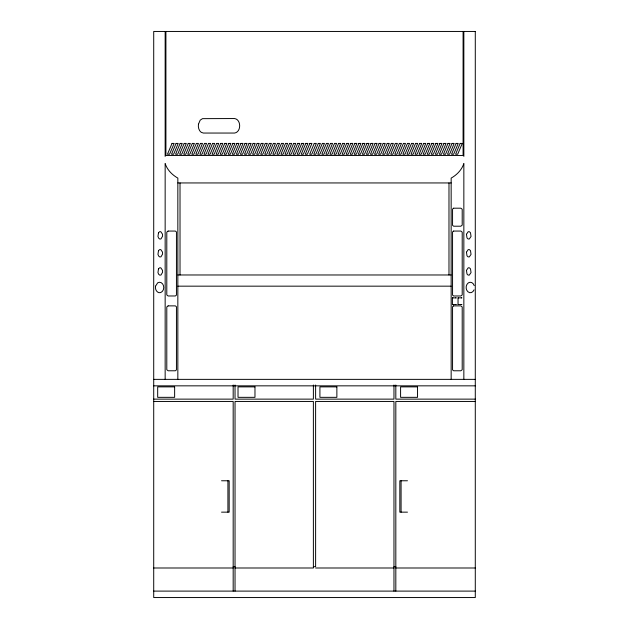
<?xml version="1.0" encoding="UTF-8"?>
<svg xmlns="http://www.w3.org/2000/svg" width="629" height="629" viewBox="0 0 629 629"><rect width="100%" height="100%" fill="white"/><g stroke="black" fill="none" stroke-linecap="round" stroke-linejoin="round"><path stroke-width="0.94" d="M474.046 289.859L472.953 291.565L471.396 292.564L469.651 292.689C465.476 291.494 464.988 285.22 468.361 282.838L470.044 282.264L471.774 282.594L473.244 283.773L474.203 285.597M455.726 297.871L456.269 297.871L452.416 297.887L452.416 304.578L456.269 304.562L455.726 304.562M461.379 297.839L461.922 297.839L458.046 297.855L458.046 304.546L461.922 304.522L461.379 304.522M177.842 182.945L451.158 182.945M177.842 274.975L451.158 274.975M177.842 286.164L451.158 286.164M452.416 297.887L452.959 297.887M458.046 297.855L458.588 297.855M452.416 304.578L452.959 304.578M458.046 304.546L458.588 304.546M153.712 379.366L475.288 379.366M153.712 385.844L475.288 385.844M153.712 399.132L233.178 399.132L233.178 385.011M475.288 399.132L395.822 399.132L395.822 385.011M153.712 401.451L233.178 401.451L233.178 591.103M475.288 401.451L395.822 401.451L395.822 591.103M221.534 480.768L229.176 480.768L229.176 512.148L221.534 512.148M407.466 480.768L399.824 480.768L399.824 512.148L407.466 512.148M233.178 566.682L235.034 566.682M313.376 566.682L315.624 566.682L315.616 401.451L393.966 401.451L393.966 591.103M393.966 566.682L395.822 566.682M153.712 567.995L233.178 567.995M235.034 567.995L313.384 567.995L313.376 401.451L235.034 401.451L235.034 591.103M315.616 567.995L393.966 567.995M395.822 567.995L475.288 567.995M153.712 591.103L475.288 591.103M463.848 31.45L463.848 156.409M463.848 379.366L463.848 163.548C461.765 169.877 456.89 174.893 451.158 178.093L451.158 379.366M463.086 31.45L463.086 155.457L165.914 155.457L165.914 31.45M448.98 182.945L448.98 274.975M401.082 480.768L401.082 512.148M393.966 385.011L393.966 399.132L315.616 399.132L315.616 385.011M313.384 385.011L313.384 399.132L235.034 399.132L235.034 385.011M227.918 480.768L227.918 512.148M180.02 182.945L180.02 274.975M177.842 379.366L177.842 178.093C172.11 174.893 167.235 169.877 165.152 163.548L165.152 379.366M165.152 31.45L165.152 156.409M466.466 234.247L467.001 237.919L468.055 238.957L469.289 239.028L471.042 236.457L470.508 232.785L469.454 231.747L468.22 231.676L466.466 234.247M466.466 252.15L467.001 255.822L468.055 256.86L469.289 256.923L471.042 254.36L470.508 250.688L469.454 249.65L468.22 249.579L466.466 252.15M466.466 270.352L467.001 274.024L468.055 275.062L469.289 275.132L471.042 272.561L470.508 268.89L469.454 267.852L468.22 267.781L466.466 270.352M155.544 286.171C155.056 288.782 156.196 291.942 158.964 292.689L160.717 292.564C164.633 290.881 164.774 284.615 161.095 282.594L159.357 282.264L157.675 282.838L155.544 286.171M198.457 124.188C197.876 127.656 199.267 132.664 203.348 133.049L234.609 133.049C241.355 132.027 241.355 119.557 234.609 118.543L202.475 118.653L200.203 120.147L198.457 124.188M158.492 232.785L157.958 236.457L158.618 238.108L159.711 239.028L160.945 238.957L162.581 236.197L162.534 234.247L160.78 231.676L159.546 231.747L158.492 232.785M158.492 250.688L157.958 254.36L158.618 256.011L159.711 256.923L160.945 256.86L162.581 254.1L162.534 252.15L160.78 249.579L159.546 249.65L158.492 250.688M158.492 268.89L157.958 272.561L158.618 274.213L159.711 275.132L160.945 275.062L162.581 272.302L162.534 270.352L160.78 267.781L159.546 267.852L158.492 268.89M172.039 143.42L167.463 154.239L169.563 154.239L174.139 143.42L172.039 143.42M176.089 143.42L171.52 154.239L173.62 154.239L178.188 143.42L176.089 143.42M180.146 143.42L175.57 154.239L177.669 154.239L182.245 143.42L180.146 143.42M184.195 143.42L179.627 154.239L181.726 154.239L186.294 143.42L184.195 143.42M188.252 143.42L183.676 154.239L185.775 154.239L190.351 143.42L188.252 143.42M192.301 143.42L187.733 154.239L189.832 154.239L194.4 143.42L192.301 143.42M196.358 143.42L191.782 154.239L193.881 154.239L198.457 143.42L196.358 143.42M200.407 143.42L195.839 154.239L197.938 154.239L202.507 143.42L200.407 143.42M204.464 143.42L199.888 154.239L201.988 154.239L206.564 143.42L204.464 143.42M208.513 143.42L203.945 154.239L206.045 154.239L210.613 143.42L208.513 143.42M212.571 143.42L207.995 154.239L210.094 154.239L214.67 143.42L212.571 143.42M216.62 143.42L212.052 154.239L214.151 154.239L218.719 143.42L216.62 143.42M220.677 143.42L216.101 154.239L218.2 154.239L222.776 143.42L220.677 143.42M224.726 143.42L220.158 154.239L222.257 154.239L226.825 143.42L224.726 143.42M228.783 143.42L224.207 154.239L226.306 154.239L230.882 143.42L228.783 143.42M232.832 143.42L228.264 154.239L230.363 154.239L234.931 143.42L232.832 143.42M236.889 143.42L232.313 154.239L234.413 154.239L238.989 143.42L236.889 143.42M240.938 143.42L236.37 154.239L238.47 154.239L243.038 143.42L240.938 143.42M244.996 143.42L240.42 154.239L242.519 154.239L247.095 143.42L244.996 143.42M249.045 143.42L244.477 154.239L246.576 154.239L251.144 143.42L249.045 143.42M253.102 143.42L248.526 154.239L250.625 154.239L255.201 143.42L253.102 143.42M257.151 143.42L252.583 154.239L254.682 154.239L259.25 143.42L257.151 143.42M261.208 143.42L256.632 154.239L258.731 154.239L263.307 143.42L261.208 143.42M265.257 143.42L260.689 154.239L262.788 154.239L267.356 143.42L265.257 143.42M269.314 143.42L264.738 154.239L266.838 154.239L271.413 143.42L269.314 143.42M273.363 143.42L268.795 154.239L270.895 154.239L275.463 143.42L273.363 143.42M277.42 143.42L272.844 154.239L274.944 154.239L279.52 143.42L277.42 143.42M281.47 143.42L276.902 154.239L279.001 154.239L283.569 143.42L281.47 143.42M285.527 143.42L280.951 154.239L283.05 154.239L287.626 143.42L285.527 143.42M289.576 143.42L285.008 154.239L287.107 154.239L291.675 143.42L289.576 143.42M293.633 143.42L289.057 154.239L291.156 154.239L295.732 143.42L293.633 143.42M297.682 143.42L293.114 154.239L295.213 154.239L299.781 143.42L297.682 143.42M301.739 143.42L297.163 154.239L299.262 154.239L303.838 143.42L301.739 143.42M305.788 143.42L301.22 154.239L303.32 154.239L307.888 143.42L305.788 143.42M309.845 143.42L305.269 154.239L307.369 154.239L311.945 143.42L309.845 143.42M314.248 143.42L309.672 154.239L311.772 154.239L316.348 143.42L314.248 143.42M318.298 143.42L313.729 154.239L315.829 154.239L320.397 143.42L318.298 143.42M322.355 143.42L317.779 154.239L319.878 154.239L324.454 143.42L322.355 143.42M326.404 143.42L321.836 154.239L323.935 154.239L328.503 143.42L326.404 143.42M330.461 143.42L325.885 154.239L327.984 154.239L332.56 143.42L330.461 143.42M334.51 143.42L329.942 154.239L332.041 154.239L336.609 143.42L334.51 143.42M338.567 143.42L333.991 154.239L336.09 154.239L340.666 143.42L338.567 143.42M342.616 143.42L338.048 154.239L340.147 154.239L344.716 143.42L342.616 143.42M346.673 143.42L342.097 154.239L344.197 154.239L348.773 143.42L346.673 143.42M350.723 143.42L346.154 154.239L348.254 154.239L352.822 143.42L350.723 143.42M354.78 143.42L350.204 154.239L352.303 154.239L356.879 143.42L354.78 143.42M358.829 143.42L354.261 154.239L356.36 154.239L360.928 143.42L358.829 143.42M362.886 143.42L358.31 154.239L360.409 154.239L364.985 143.42L362.886 143.42M366.935 143.42L362.367 154.239L364.466 154.239L369.034 143.42L366.935 143.42M370.992 143.42L366.416 154.239L368.515 154.239L373.091 143.42L370.992 143.42M375.041 143.42L370.473 154.239L372.572 154.239L377.141 143.42L375.041 143.42M379.098 143.42L374.522 154.239L376.622 154.239L381.198 143.42L379.098 143.42M383.147 143.42L378.579 154.239L380.679 154.239L385.247 143.42L383.147 143.42M387.205 143.42L382.629 154.239L384.728 154.239L389.304 143.42L387.205 143.42M391.254 143.42L386.686 154.239L388.785 154.239L393.353 143.42L391.254 143.42M395.311 143.42L390.735 154.239L392.834 154.239L397.41 143.42L395.311 143.42M399.36 143.42L394.792 154.239L396.891 154.239L401.459 143.42L399.36 143.42M403.417 143.42L398.841 154.239L400.94 154.239L405.516 143.42L403.417 143.42M407.466 143.42L402.898 154.239L404.997 154.239L409.565 143.42L407.466 143.42M411.523 143.42L406.947 154.239L409.047 154.239L413.623 143.42L411.523 143.42M415.572 143.42L411.004 154.239L413.104 154.239L417.672 143.42L415.572 143.42M419.629 143.42L415.054 154.239L417.153 154.239L421.729 143.42L419.629 143.42M423.679 143.42L419.111 154.239L421.21 154.239L425.778 143.42L423.679 143.42M427.736 143.42L423.16 154.239L425.259 154.239L429.835 143.42L427.736 143.42M431.785 143.42L427.217 154.239L429.316 154.239L433.884 143.42L431.785 143.42M435.842 143.42L431.266 154.239L433.365 154.239L437.941 143.42L435.842 143.42M439.891 143.42L435.323 154.239L437.422 154.239L441.99 143.42L439.891 143.42M443.948 143.42L439.372 154.239L441.472 154.239L446.047 143.42L443.948 143.42M447.997 143.42L443.429 154.239L445.529 154.239L450.097 143.42L447.997 143.42M452.054 143.42L447.478 154.239L449.578 154.239L454.154 143.42L452.054 143.42M456.104 143.42L451.536 154.239L453.635 154.239L458.203 143.42L456.104 143.42M460.161 143.42L455.585 154.239L457.684 154.239L462.26 143.42L460.161 143.42M168.124 231.063L166.795 232.117L166.795 294.922L168.124 295.976L175.357 295.976L176.442 295.111L176.442 231.928L175.357 231.063L168.124 231.063M168.124 305.875L166.795 306.928L166.795 369.726L168.124 370.78L175.357 370.78L176.442 369.915L176.442 306.74L175.357 305.875L168.124 305.875M453.643 208.191L452.558 209.056L452.558 225.339L453.643 226.204L460.876 226.204L462.205 225.151L462.205 209.245L460.876 208.191L453.643 208.191M453.643 231.063L452.558 231.928L452.558 295.111L453.643 295.976L460.876 295.976L462.205 294.922L462.205 232.117L460.876 231.063L453.643 231.063M453.643 305.875L452.558 306.74L452.558 369.915L453.643 370.78L460.876 370.78L462.205 369.726L462.205 306.928L460.876 305.875L453.643 305.875M475.288 31.45L153.712 31.45L153.712 597.55L475.288 597.55L475.288 31.45M174.634 386.874L157.682 386.874L157.682 397.339L174.634 397.339L174.634 386.874M254.973 386.874L238.021 386.874L238.021 397.339L254.973 397.339L254.973 386.874M336.869 386.874L319.917 386.874L319.917 397.339L336.869 397.339L336.869 386.874M417.538 386.874L400.587 386.874L400.587 397.339L417.538 397.339L417.538 386.874"/></g></svg>
